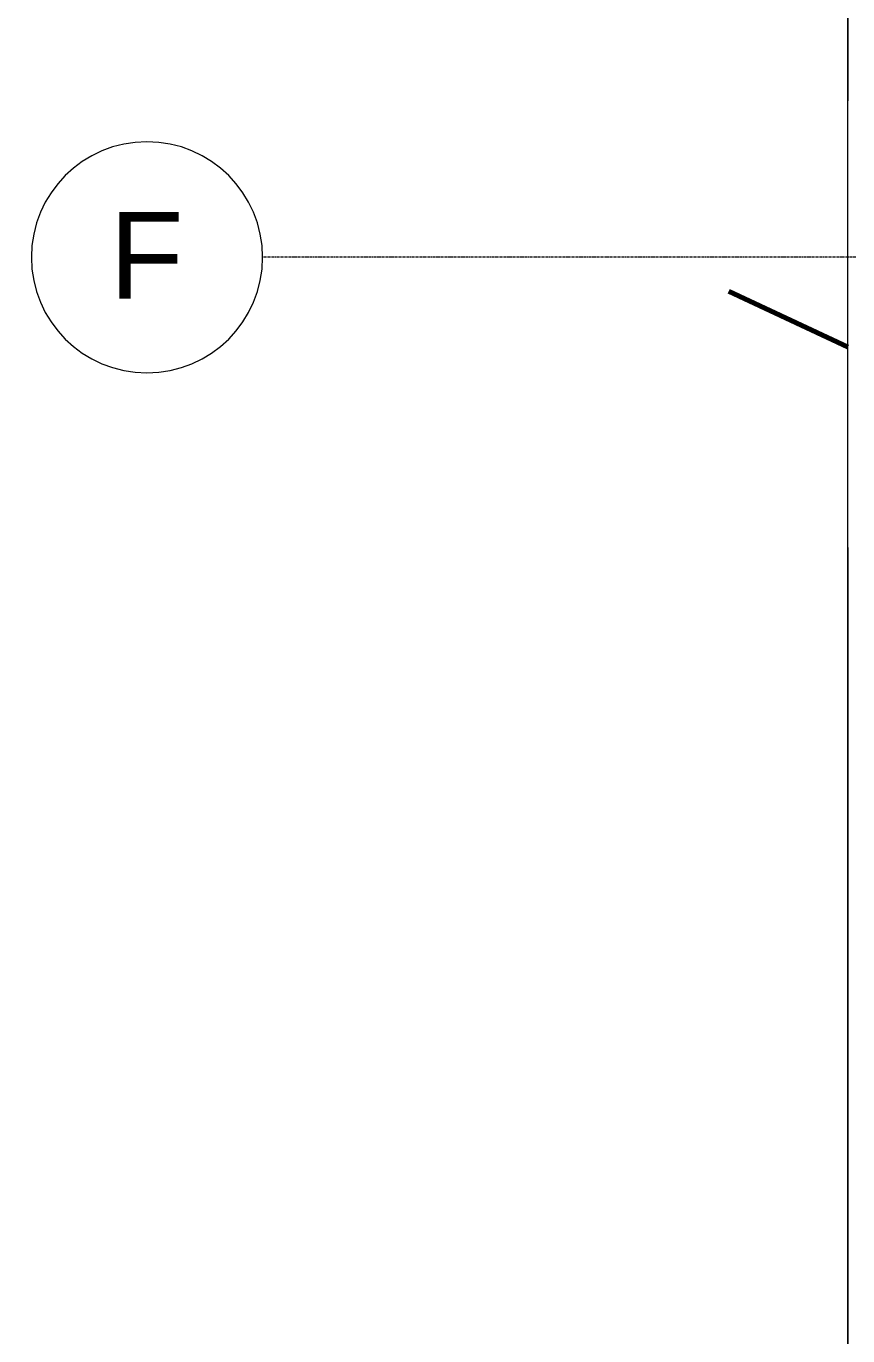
# Model space of a CAD drawing. Header units: inches. Extents: x -4235 to -464, y 9706 to 12425.
# Drawn here: x -4234.8 to -4064.2, y 9943.2 to 10215.2 of the extents above; entities that cross this region are included whole.
import ezdxf

# ---------------------------------------------------------------- set-up
doc = ezdxf.new("R2010")
doc.units = ezdxf.units.IN
doc.header["$MEASUREMENT"] = 0
doc.linetypes.add('Grid Line 1_2_', pattern=[0.875, 0.5, -0.125, 0.125, -0.125])
for name, color, linetype, lineweight in [('0-1', 7, 'Continuous', 5), ('C-TOPO', 7, 'Continuous', 9), ('C-TOPO-MAJR-1', 253, 'Continuous', 70), ('S-GRID-1', 1, 'Grid Line 1_2_', 9), ('S-GRID-IDEN', 1, 'Continuous', 9)]:
    doc.layers.add(name, color=color, linetype=linetype, lineweight=lineweight)
doc.styles.add('Arial_1', font='arial.ttf', dxfattribs={"height": 18})

# ---------------------------------------------------------------- blocks, each defined once
blk = doc.blocks.new('CTR  - Topography_rvt-1-BACKGROUND - 1ST FLOOR')
at = {"layer": 'C-TOPO'}
for p, q in [((-4064.23, 10230.78), (-4064.23, 10199.67)), ((-4064.23, 10199.67), (-4064.23, 10230.78)), ((-4064.23, 10106.95), (-4064.23, 10199.67)), ((-4064.23, 10106.95), (-4064.23, 10199.67)), ((-4064.23, 10106.95), (-4064.23, 10022.96)), ((-4064.23, 10022.96), (-4064.23, 10106.95)), ((-4064.23, 9932.52), (-4064.23, 10022.96)), ((-4064.23, 10022.96), (-4064.23, 9932.52))]:
    blk.add_line(p, q, dxfattribs=at)
at = {"layer": 'C-TOPO-MAJR-1'}
blk.add_line((-4064.23, 10148.53), (-4088.96, 10160.12), dxfattribs=at)
blk = doc.blocks.new('Grid - Grid Head - Circle-50561-BACKGROUND - 1ST FLOOR')
at = {"layer": 'S-GRID-IDEN'}
for start, end in [(360, 180), (180, 360)]:
    blk.add_arc((0, 0), 0.25, start, end, dxfattribs=at)

msp = doc.modelspace()

# ---------------------------------------------------------------- linework, layer by layer
at = {"layer": 'S-GRID-1'}
msp.add_line((-464.45, 10167.19), (-4185.7, 10167.19), dxfattribs=at)

# ---------------------------------------------------------------- block references
at = {"layer": '0-1'}
msp.add_blockref('CTR  - Topography_rvt-1-BACKGROUND - 1ST FLOOR', (0, 0), dxfattribs=at)
at = {"layer": 'S-GRID-IDEN', "xscale": 95.99999999999994, "yscale": 95.99999999999994, "zscale": 95.99999999999994, "rotation": 89.99999999999987}
msp.add_blockref('Grid - Grid Head - Circle-50561-BACKGROUND - 1ST FLOOR', (-4209.7, 10167.19), dxfattribs=at)

# ---------------------------------------------------------------- texts
at = {"layer": 'S-GRID-IDEN', "insert": (-4217.48, 10176.57), "char_height": 18, "width": 18.786, "attachment_point": 1, "style": 'Arial_1'}
msp.add_mtext('F', dxfattribs=at)

doc.saveas('drawing.dxf')
